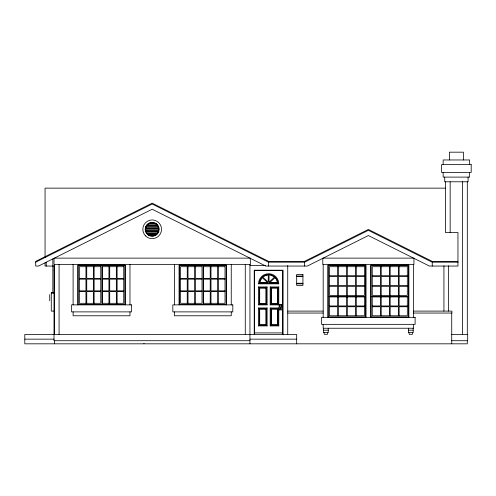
<?xml version="1.0" encoding="UTF-8"?>
<svg xmlns="http://www.w3.org/2000/svg" width="496" height="496" viewBox="0 0 496 496"><rect width="100%" height="100%" fill="white"/><g stroke="black" fill="none" stroke-linecap="round" stroke-linejoin="round"><path stroke-width="0.74" d="M258.515 283.836L259.408 283.055L259.619 281.418A9.343 9.343 0 0 1 277.667 281.418L277.884 283.055L278.771 283.836L258.515 283.836A10.131 10.131 0 0 1 268.646 273.711A10.131 10.131 0 0 1 278.771 283.836M327.856 332.531L327.465 334.323L324.347 334.323L323.956 332.531M412.771 332.531L412.381 334.323L409.262 334.323L408.878 332.531M267.09 304.873L266.309 304.091L266.309 287.73L267.09 286.955L258.515 286.955L258.515 304.873L267.09 304.873L267.09 286.955M258.515 304.873L259.296 304.091L259.296 287.73L258.515 286.955M278.771 304.873L277.996 304.091L277.996 287.73L278.771 286.955L270.202 286.955L270.202 304.873L278.771 304.873L278.771 286.955M267.09 325.903L266.309 325.128L266.309 308.766L267.09 307.985L258.515 307.985L258.515 325.903L267.09 325.903L267.09 307.985M270.202 304.873L270.983 304.091L270.983 287.73L270.202 286.955M258.515 325.903L259.296 325.128L259.296 308.766L258.515 307.985M278.771 325.903L277.996 325.128L277.996 308.766L278.771 307.985L270.202 307.985L270.202 325.903L278.771 325.903L278.771 307.985M270.202 325.903L270.983 325.128L270.983 308.766L270.202 307.985M148.862 223.566C144.553 225.885 144.553 232.717 148.862 235.036M155.49 235.036C159.799 232.717 159.799 225.885 155.49 223.566M445.489 181.778L445.489 232.556L457.957 232.556L457.957 266.054L429.4 266.054L368.367 235.538L307.328 266.054L265.8 266.054L152.179 209.244L38.552 266.054L35.706 266.054L35.706 261.38L152.179 203.143L268.646 261.38L304.482 261.38L368.367 229.437L432.245 261.38L457.957 261.38M445.563 188.145L45.055 188.145L45.055 257.56M148.75 223.653L155.601 223.653M148.242 224.043L156.11 224.043M147.039 225.215L157.313 225.215M146.742 225.599L157.61 225.599M146.115 226.771L158.236 226.771M145.954 227.162L158.398 227.162M145.681 228.327L158.67 228.327M145.632 228.718L158.72 228.718M145.632 229.89L158.72 229.89M145.681 230.274L158.67 230.274M145.954 231.446L158.398 231.446M146.115 231.837L158.236 231.837M146.742 233.002L157.61 233.002M147.039 233.393L157.313 233.393M148.242 234.558L156.11 234.558M148.75 234.949L155.601 234.949M54.405 258.131L249.947 258.131M323.181 258.131L413.552 258.131M35.706 262.161L152.179 204.017L268.46 262.161L304.668 262.161L368.367 230.311L432.066 262.161L457.957 262.161M54.405 265.527L54.014 265.527L54.014 340.709L249.947 340.709M249.947 265.527L265.372 265.527M53.574 266.054L45.055 266.054L45.055 262.806M54.014 270.202L54.405 270.202M329.412 275.733L337.59 275.733L337.59 266.699M364.467 275.733L356.289 275.733L356.289 266.699M372.26 275.733L380.438 275.733L380.438 266.699M407.315 275.733L399.137 275.733L399.137 266.699M296.689 276.049L302.926 276.049M329.412 276.514L337.59 276.514L337.59 285.553L329.412 285.553M364.467 276.514L356.289 276.514L356.289 285.553L364.467 285.553M372.26 276.514L380.438 276.514L380.438 285.553L372.26 285.553M407.315 276.514L399.137 276.514L399.137 285.553L407.315 285.553M296.689 276.632L302.926 276.632M79.335 278.386L85.957 278.386L85.957 266.699M100.756 278.386L94.135 278.386L94.135 266.699M102.319 278.386L108.94 278.386L108.94 266.699M123.74 278.386L117.118 278.386L117.118 266.699M180.612 278.386L187.234 278.386L187.234 266.699M202.033 278.386L195.412 278.386L195.412 266.699M203.596 278.386L210.217 278.386L210.217 266.699M225.017 278.386L218.395 278.386L218.395 266.699M79.335 279.161L85.957 279.161L85.957 290.848L79.335 290.848M100.756 279.161L94.135 279.161L94.135 290.848L100.756 290.848M102.319 279.161L108.94 279.161L108.94 290.848L102.319 290.848M123.74 279.161L117.118 279.161L117.118 290.848L123.74 290.848M180.612 279.161L187.234 279.161L187.234 290.848L180.612 290.848M202.033 279.161L195.412 279.161L195.412 290.848L202.033 290.848M203.596 279.161L210.217 279.161L210.217 290.848L203.596 290.848M225.017 279.161L218.395 279.161L218.395 290.848L225.017 290.848M259.408 283.055L277.884 283.055M296.689 283.253L302.926 283.253M296.689 283.836L302.926 283.836M329.412 286.328L337.59 286.328L337.59 295.368M364.467 286.328L356.289 286.328L356.289 295.368M372.26 286.328L380.438 286.328L380.438 295.368M407.315 286.328L399.137 286.328L399.137 295.368M259.296 287.73L266.309 287.73M270.983 287.73L277.996 287.73M79.335 291.629L85.957 291.629L85.957 303.31M100.756 291.629L94.135 291.629L94.135 303.31M102.319 291.629L108.94 291.629L108.94 303.31M123.74 291.629L117.118 291.629L117.118 303.31M180.612 291.629L187.234 291.629L187.234 303.31M202.033 291.629L195.412 291.629L195.412 303.31M203.596 291.629L210.217 291.629L210.217 303.31M225.017 291.629L218.395 291.629L218.395 303.31M54.405 292.404L51.286 292.404L51.286 311.104L54.405 311.104M51.286 293.186L54.405 293.186M328.24 296.534L365.639 296.534M371.089 296.534L408.487 296.534M259.296 304.091L266.309 304.091M270.983 304.091L277.996 304.091M329.412 305.964L337.59 305.964L337.59 296.924M364.467 305.964L356.289 305.964L356.289 296.924M372.26 305.964L380.438 305.964L380.438 296.924M407.315 305.964L399.137 305.964L399.137 296.924M329.412 306.739L337.59 306.739L337.59 315.778M364.467 306.739L356.289 306.739L356.289 315.778M372.26 306.739L380.438 306.739L380.438 315.778M407.315 306.739L399.137 306.739L399.137 315.778M259.296 308.766L266.309 308.766M270.983 308.766L277.996 308.766M287.73 311.104L323.181 311.104M413.552 311.104L451.918 311.104L451.918 313.05L413.552 313.05M287.73 313.05L323.181 313.05M259.296 325.128L266.309 325.128M270.983 325.128L277.996 325.128M323.566 330.193L328.24 330.193M408.487 330.193L413.162 330.193M254.622 332.915L282.67 332.915M451.726 334.478L467.697 334.478L467.697 340.709L451.726 340.709M24.8 339.152L54.014 339.152M249.947 339.152L296.689 339.152M469.644 164.641L469.644 159.966L443.151 159.966L443.151 164.641M469.644 172.434L469.644 177.103L443.151 177.103L443.151 172.434M468.081 177.103L468.081 181.778L444.714 181.778L444.714 177.103M467.306 181.778L467.306 334.478M467.306 340.709L467.306 343.821L24.8 343.821L24.8 334.478L296.689 334.478L296.689 343.821M463.407 159.966L463.407 152.179L449.388 152.179L449.388 159.966M462.632 181.778L462.632 334.478M451.726 313.05L451.726 343.821M450.163 181.778L450.163 232.556M448.607 265.806L448.607 311.104M443.932 265.806L443.932 311.104M432.245 261.38L432.245 266.054M413.937 258.131L413.937 264.362L322.791 264.362L322.791 258.131M413.552 264.362L413.552 317.335M413.552 324.347L413.552 328.24L323.181 328.24L323.181 324.347M413.162 328.24L413.162 332.531L408.487 332.531L408.487 328.24M408.878 317.335L408.878 265.137L370.704 265.137L370.704 317.335M398.356 266.699L398.356 275.733L390.178 275.733L390.178 266.699M398.356 295.368L398.356 286.328L390.178 286.328L390.178 295.368M398.356 296.924L398.356 305.964L390.178 305.964L390.178 296.924M398.356 315.778L398.356 306.739L390.178 306.739L390.178 315.778M389.397 266.699L389.397 275.733L381.219 275.733L381.219 266.699M389.397 295.368L389.397 286.328L381.219 286.328L381.219 295.368M389.397 296.924L389.397 305.964L381.219 305.964L381.219 296.924M389.397 315.778L389.397 306.739L381.219 306.739L381.219 315.778M366.029 317.335L366.029 265.137L327.856 265.137L327.856 317.335M355.508 266.699L355.508 275.733L347.33 275.733L347.33 266.699M355.508 295.368L355.508 286.328L347.33 286.328L347.33 295.368M355.508 296.924L355.508 305.964L347.33 305.964L347.33 296.924M355.508 315.778L355.508 306.739L347.33 306.739L347.33 315.778M346.549 266.699L346.549 275.733L338.371 275.733L338.371 266.699M346.549 295.368L346.549 286.328L338.371 286.328L338.371 295.368M346.549 296.924L346.549 305.964L338.371 305.964L338.371 296.924M346.549 315.778L346.549 306.739L338.371 306.739L338.371 315.778M328.24 328.24L328.24 332.531L323.566 332.531L323.566 328.24M323.181 264.362L323.181 317.335M304.482 261.38L304.482 266.054M287.73 265.527L287.73 334.478M283.055 334.478L283.055 270.202L254.231 270.202L254.231 334.478M282.67 334.478L282.67 270.593L254.622 270.593L254.622 334.478M268.646 261.38L268.646 266.054M250.337 258.131L250.337 264.362L54.014 264.362L54.014 258.323M249.947 264.362L249.947 343.821M245.272 264.362L245.272 334.478M231.248 264.362L231.248 304.873M231.248 311.885L231.248 315.778L174.381 315.778L174.381 311.885M226.579 304.873L226.579 265.137L179.056 265.137L179.056 304.873M217.614 266.699L217.614 278.386L210.992 278.386L210.992 266.699M217.614 303.31L217.614 291.629L210.992 291.629L210.992 303.31M203.205 265.527L203.205 304.482M194.637 266.699L194.637 278.386L188.015 278.386L188.015 266.699M194.637 303.31L194.637 291.629L188.015 291.629L188.015 303.31M174.381 264.362L174.381 304.873M143.995 343.437L143.995 343.821M129.971 264.362L129.971 304.873M129.971 311.885L129.971 315.778L73.104 315.778L73.104 311.885M125.296 304.873L125.296 265.137L77.779 265.137L77.779 304.873M116.337 266.699L116.337 278.386L109.715 278.386L109.715 266.699M116.337 303.31L116.337 291.629L109.715 291.629L109.715 303.31M101.928 265.527L101.928 304.482M93.36 266.699L93.36 278.386L86.738 278.386L86.738 266.699M93.36 303.31L93.36 291.629L86.738 291.629L86.738 303.31M73.104 264.362L73.104 304.873M59.08 264.362L59.08 334.478M54.405 264.3L54.405 334.478M54.405 340.709L54.405 343.821M52.849 258.887L52.849 292.404M49.73 294.55L49.73 300.781M46.221 262.192L46.221 266.054M260.003 281.523L259.848 282.67L267.654 282.67L262.223 277.636L260.003 281.523M279.552 305.455L279.391 306.286L279.936 306.931L280.779 306.9L281.288 306.224L281.071 305.406L280.296 305.065L279.552 305.455M274.474 277.128L269.037 282.168L269.037 274.939L270.959 275.193L274.474 277.128M275.069 277.636L269.638 282.67L277.438 282.67L276.396 279.36L275.069 277.636M264.17 276.086L262.818 277.128L268.255 282.168L268.255 274.939L264.17 276.086M471.2 164.641L441.595 164.641L441.595 172.434L471.2 172.434L471.2 164.641M124.911 265.527L78.163 265.527L78.163 304.482L124.911 304.482L124.911 265.527M226.188 265.527L179.44 265.527L179.44 304.482L226.188 304.482L226.188 265.527M365.639 265.527L328.24 265.527L328.24 316.944L365.639 316.944L365.639 265.527M408.487 265.527L371.089 265.527L371.089 316.944L408.487 316.944L408.487 265.527M100.756 266.699L79.335 266.699L79.335 303.31L100.756 303.31L100.756 266.699M123.74 266.699L102.319 266.699L102.319 303.31L123.74 303.31L123.74 266.699M202.033 266.699L180.612 266.699L180.612 303.31L202.033 303.31L202.033 266.699M225.017 266.699L203.596 266.699L203.596 303.31L225.017 303.31L225.017 266.699M364.467 266.699L329.412 266.699L329.412 295.368L364.467 295.368L364.467 266.699M407.315 266.699L372.26 266.699L372.26 295.368L407.315 295.368L407.315 266.699M302.926 274.486L296.689 274.486L296.689 285.392L302.926 285.392L302.926 274.486M346.549 276.514L338.371 276.514L338.371 285.553L346.549 285.553L346.549 276.514M355.508 276.514L347.33 276.514L347.33 285.553L355.508 285.553L355.508 276.514M389.397 276.514L381.219 276.514L381.219 285.553L389.397 285.553L389.397 276.514M398.356 276.514L390.178 276.514L390.178 285.553L398.356 285.553L398.356 276.514M93.36 279.161L86.738 279.161L86.738 290.848L93.36 290.848L93.36 279.161M116.337 279.161L109.715 279.161L109.715 290.848L116.337 290.848L116.337 279.161M194.637 279.161L188.015 279.161L188.015 290.848L194.637 290.848L194.637 279.161M217.614 279.161L210.992 279.161L210.992 290.848L217.614 290.848L217.614 279.161M265.918 288.12L259.687 288.12L259.687 303.701L265.918 303.701L265.918 288.12M277.605 288.12L271.374 288.12L271.374 303.701L277.605 303.701L277.605 288.12M364.467 296.924L329.412 296.924L329.412 315.778L364.467 315.778L364.467 296.924M407.315 296.924L372.26 296.924L372.26 315.778L407.315 315.778L407.315 296.924M281.499 304.482L279.161 304.482L279.161 309.938L281.499 309.938L281.499 304.482M131.533 304.873L71.542 304.873L71.542 311.885L131.533 311.885L131.533 304.873M232.81 304.873L172.819 304.873L172.819 311.885L232.81 311.885L232.81 304.873M280.525 307.601L280.135 307.601L280.135 309.157L280.525 309.157L280.525 307.601M265.918 309.157L259.687 309.157L259.687 324.737L265.918 324.737L265.918 309.157M277.605 309.157L271.374 309.157L271.374 324.737L277.605 324.737L277.605 309.157M415.109 317.335L321.619 317.335L321.619 324.347L415.109 324.347L415.109 317.335M147.492 233.988A6.622 6.622 0 0 0 158.571 231.018A6.622 6.622 0 0 0 150.462 222.909A6.622 6.622 0 0 0 147.492 233.988M148.67 235.377A7.012 7.012 0 0 0 159.185 229.301A7.012 7.012 0 0 0 148.67 223.231A7.012 7.012 0 0 0 148.67 235.377M145.564 235.916A9.35 9.35 0 0 0 161.206 231.725A9.35 9.35 0 0 0 149.755 220.274A9.35 9.35 0 0 0 145.564 235.916"/></g></svg>
